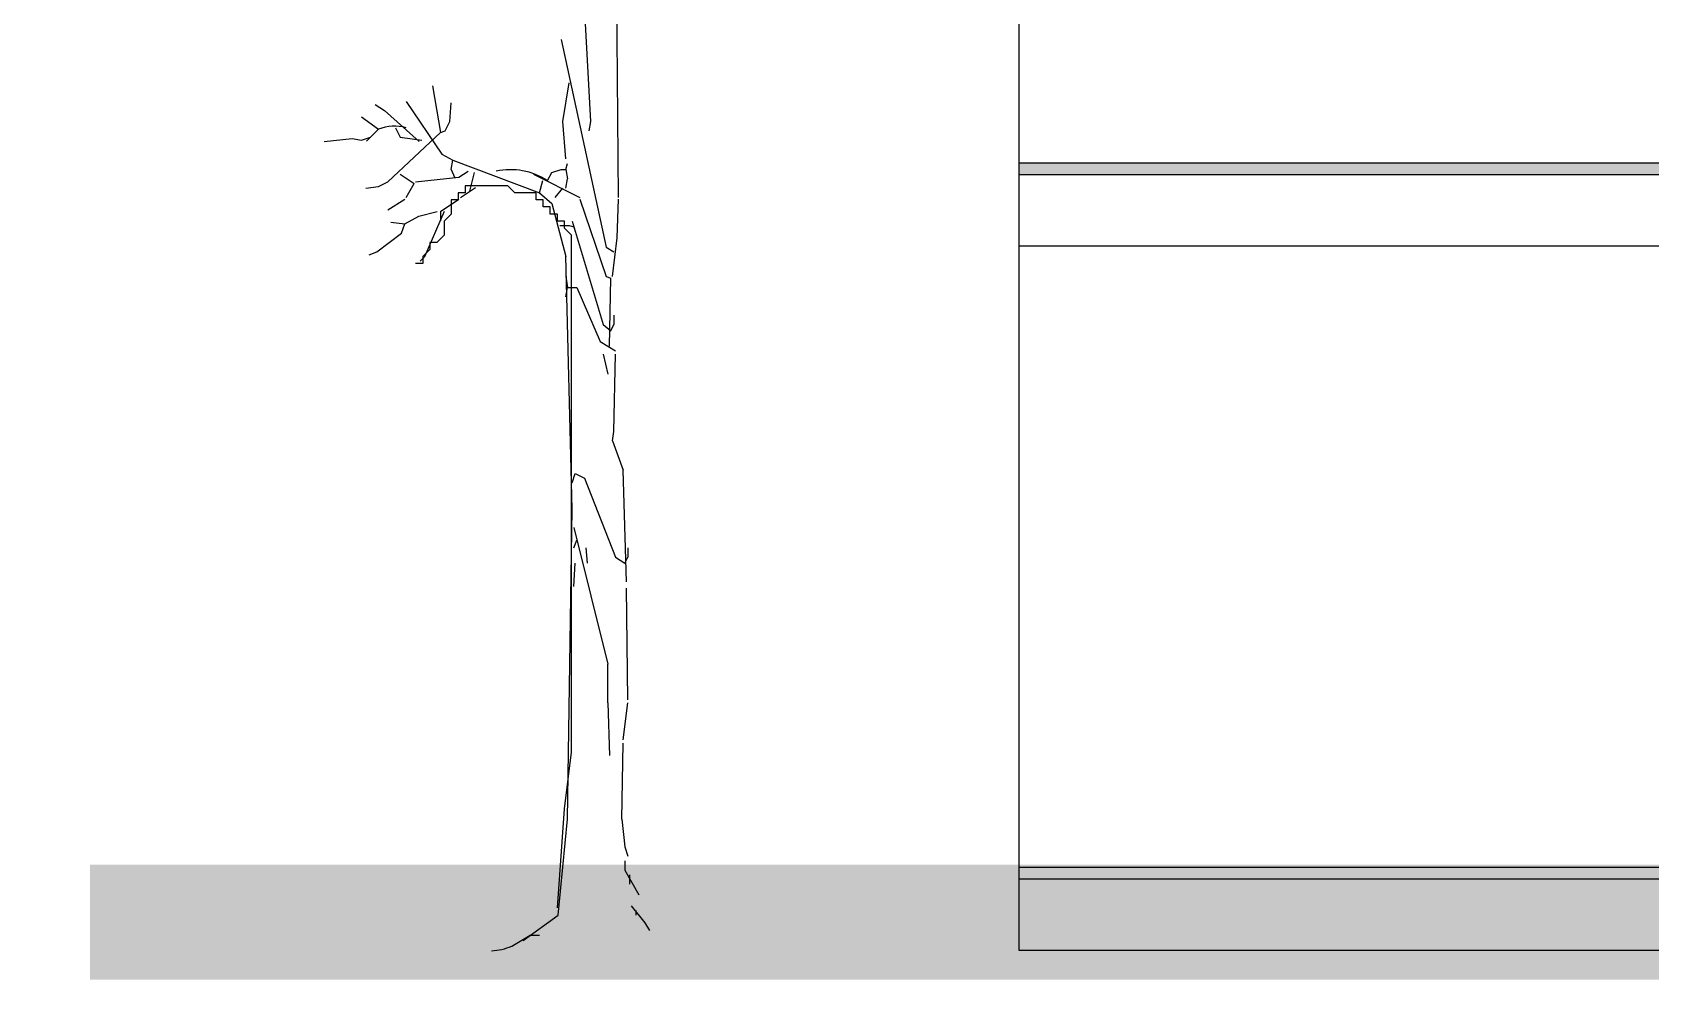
# Model space of a CAD drawing. Header units: millimetres. Extents: x 3669.6 to 3740.3, y 1535.4 to 1572.3.
# Drawn here: x 3669.59 to 3676.62, y 1535.39 to 1539.51 of the extents above; entities that cross this region are included whole.
import ezdxf

# ---------------------------------------------------------------- set-up
doc = ezdxf.new("R2010")
doc.units = ezdxf.units.MM
doc.layers.add('1', color=7, linetype='Continuous')

# ---------------------------------------------------------------- blocks, each defined once
blk = doc.blocks.new('T1')
at = {"color": 3, "linetype": 'Continuous'}
for p, q in [((-0.1867, 4.4147), (-0.2053, 6.384)), ((-0.3547, 4.872), (-0.392, 5.572)), ((-0.532, 5.3667), (-0.2613, 4.116)), ((-1.3067, 5.0867), (-1.26, 4.8067)), ((-0.5227, 4.872), (-0.4853, 5.1053)), ((-1.652, 4.9747), (-1.596, 4.9373)), ((-1.4653, 4.9933), (-1.2507, 4.676)), ((-1.204, 4.872), (-1.1947, 4.984)), ((-1.736, 4.9), (-1.6333, 4.8253)), ((-1.596, 4.9373), (-1.3874, 4.7519)), ((-1.736, 4.76), (-1.68, 4.7787)), ((-1.7047, 4.754), (-1.6333, 4.8253)), ((-1.5773, 4.508), (-1.26, 4.8067)), ((-1.5307, 4.8347), (-1.5027, 4.7787)), ((-1.5027, 4.7787), (-1.372, 4.76)), ((-1.26, 4.8067), (-1.232, 4.816)), ((-1.232, 4.816), (-1.204, 4.872)), ((-0.504, 4.648), (-0.5227, 4.872)), ((-0.364, 4.816), (-0.3547, 4.872)), ((-1.96, 4.7507), (-1.792, 4.7693)), ((-1.792, 4.7693), (-1.736, 4.76)), ((-1.2507, 4.676), (-1.1853, 4.6387)), ((-1.1947, 4.5827), (-1.1853, 4.6387)), ((-1.1947, 4.5827), (-1.176, 4.536)), ((-1.1853, 4.6387), (-0.6627, 4.4427)), ((-0.588, 4.564), (-0.532, 4.5827)), ((-0.532, 4.5827), (-0.504, 4.5827)), ((-0.504, 4.5827), (-0.4947, 4.62)), ((-0.504, 4.5827), (-0.4947, 4.5267)), ((-1.6333, 4.48), (-1.5773, 4.508)), ((-1.5027, 4.5547), (-1.4187, 4.4987)), ((-1.4653, 4.4147), (-1.4187, 4.4987)), ((-1.4093, 4.508), (-1.148, 4.536)), ((-1.148, 4.536), (-1.092, 4.5733)), ((-1.0827, 4.452), (-1.0547, 4.564)), ((-0.7, 4.5547), (-0.42, 4.4147)), ((-0.6627, 4.4427), (-0.644, 4.5173)), ((-0.616, 4.5173), (-0.588, 4.564)), ((-0.504, 4.4707), (-0.4947, 4.5267)), ((-1.708, 4.4707), (-1.6333, 4.48)), ((-1.5773, 4.34), (-1.4747, 4.4053)), ((-1.26, 4.3307), (-1.148, 4.4053)), ((-1.1387, 4.4147), (-1.0493, 4.4743)), ((-0.6627, 4.4427), (-0.588, 4.3773)), ((-0.5693, 4.4147), (-0.5227, 4.4707)), ((-0.42, 4.4053), (-0.2613, 3.9387)), ((-0.196, 4.172), (-0.1867, 4.4053)), ((-1.4747, 4.256), (-1.3907, 4.3027)), ((-1.3907, 4.3027), (-1.2787, 4.3307)), ((-1.3533, 4.06), (-1.235, 4.3321)), ((-1.26, 4.3307), (-1.26, 4.2747)), ((-0.588, 4.3773), (-0.504, 4.06)), ((-1.6427, 4.088), (-1.4933, 4.2)), ((-1.5587, 4.2653), (-1.4747, 4.256)), ((-1.4933, 4.2), (-1.4747, 4.256)), ((-0.5413, 4.2467), (-0.4853, 4.2467)), ((-0.4853, 4.2467), (-0.4573, 4.2373)), ((-0.4669, 4.2723), (-0.28, 3.6493)), ((-0.4573, 4.2373), (-0.448, 4.2093)), ((-0.2613, 4.116), (-0.2147, 4.088)), ((-0.224, 3.9387), (-0.196, 4.172)), ((-1.6893, 4.0693), (-1.6427, 4.088)), ((-1.3813, 4.032), (-1.3533, 4.06)), ((-0.4667, 2.5387), (-0.504, 4.06)), ((-0.504, 3.9387), (-0.4947, 3.8733)), ((-0.2613, 3.9387), (-0.2333, 3.9293)), ((-0.2427, 3.5187), (-0.2333, 3.9293)), ((-0.504, 3.8173), (-0.4947, 3.8733)), ((-0.4947, 3.8733), (-0.4387, 3.8733)), ((-0.4387, 3.8733), (-0.2987, 3.5467)), ((-0.2147, 3.7053), (-0.2147, 3.6493)), ((-0.28, 3.6493), (-0.2333, 3.612)), ((-0.2333, 3.612), (-0.2147, 3.6493)), ((-0.2987, 3.5467), (-0.2053, 3.4907)), ((-0.28, 3.472), (-0.252, 3.3507)), ((-0.2147, 3.0053), (-0.2053, 3.472)), ((-0.224, 2.9493), (-0.2147, 3.0053)), ((-0.224, 2.9493), (-0.1587, 2.772)), ((-0.4667, 2.6973), (-0.448, 2.7533)), ((-0.448, 2.7533), (-0.392, 2.7253)), ((-0.14, 2.1), (-0.1587, 2.772)), ((-0.392, 2.7253), (-0.2053, 2.2493)), ((-0.4947, 0.672), (-0.4667, 2.5387)), ((-0.4573, 2.4267), (-0.252, 1.6053)), ((-0.4573, 2.3053), (-0.4387, 2.352)), ((-0.3733, 2.212), (-0.3827, 2.3053)), ((-0.2053, 2.2493), (-0.1493, 2.212)), ((-0.1493, 2.212), (-0.1307, 2.2493)), ((-0.1307, 2.3053), (-0.1307, 2.2493)), ((-0.4573, 2.072), (-0.448, 2.212)), ((-0.1307, 1.3907), (-0.14, 2.0627)), ((-0.252, 1.372), (-0.252, 1.6053)), ((-0.252, 1.372), (-0.2427, 1.0547)), ((-0.1587, 1.148), (-0.1307, 1.372)), ((-0.168, 0.672), (-0.1587, 1.1293)), ((-0.5507, 0.0933), (-0.4947, 0.672)), ((-0.168, 0.672), (-0.1493, 0.504)), ((-0.1493, 0.504), (-0.1307, 0.448)), ((-0.1493, 0.42), (-0.1493, 0.364)), ((-0.1493, 0.364), (-0.0653, 0.2147)), ((-0.1213, 0.336), (-0.1213, 0.28)), ((-0.112, 0.1493), (-0.028, 0.0467)), ((-0.084, 0.1213), (-0.084, 0.0933)), ((-0.762, -0.0593), (-0.5507, 0.0933)), ((-0.028, 0.0467), (0, 0)), ((-0.8307, -0.0933), (-0.7187, -0.028)), ((-0.7187, -0.028), (-0.6627, -0.028))]:
    blk.add_line(p, q, dxfattribs=at)
at = {"color": 3}
for p, q in [((-0.8542, 4.4854), (-1.1102, 4.4854)), ((-1.1102, 4.4854), (-1.1102, 4.4428)), ((-0.8115, 4.4428), (-0.8542, 4.4854)), ((-1.1529, 4.4001), (-1.1956, 4.4001)), ((-1.1956, 4.4001), (-1.1956, 4.3149)), ((-1.1102, 4.4428), (-1.1529, 4.4428)), ((-1.1529, 4.4428), (-1.1529, 4.4001)), ((-0.6835, 4.4428), (-0.8115, 4.4428)), ((-0.6835, 4.4001), (-0.6835, 4.4428)), ((-0.6408, 4.4001), (-0.6835, 4.4001)), ((-0.6408, 4.3575), (-0.6408, 4.4001)), ((-1.1956, 4.3149), (-1.2383, 4.2722)), ((-0.5981, 4.3575), (-0.6408, 4.3575)), ((-0.5981, 4.3149), (-0.5981, 4.3575)), ((-0.5555, 4.3149), (-0.5981, 4.3149)), ((-0.5555, 4.2722), (-0.5555, 4.3149)), ((-1.2383, 4.2722), (-1.2383, 4.1869)), ((-0.5128, 4.2722), (-0.5555, 4.2722)), ((-0.5128, 4.2296), (-0.5128, 4.2722)), ((-0.4701, 4.1869), (-0.5128, 4.2296)), ((-1.3236, 4.1017), (-1.3663, 4.059)), ((-1.2809, 4.1443), (-1.3236, 4.1443)), ((-1.3236, 4.1443), (-1.3236, 4.1017)), ((-1.2383, 4.1869), (-1.2809, 4.1443)), ((-0.4701, 1.0744), (-0.4701, 4.1869)), ((-1.3663, 4.0164), (-1.409, 4.0164)), ((-1.3663, 4.059), (-1.3663, 4.0164)), ((-0.5128, 0.7333), (-0.4701, 1.0744)), ((-0.5555, 0.1364), (-0.5128, 0.7333))]:
    blk.add_line(p, q, dxfattribs=at)
at = {"color": 3, "linetype": 'Continuous'}
for centre, radius, start, end in [((-1.5357, 4.585), 0.2594, 74.25514, 112.1045), ((-0.84, 4.1603), 0.4215, 57.89379, 101.4965), ((-0.9683, 0.2263), 0.3481, 272.6897, 293.29941)]:
    blk.add_arc(centre, radius, start, end, dxfattribs=at)

msp = doc.modelspace()

# ---------------------------------------------------------------- hatches: boundary and pattern name
for points in [[(3679.0254, 1538.9403), (3673.8754, 1538.9403), (3673.8754, 1538.8903), (3679.0254, 1538.8903)], [(3679.0254, 1535.8803), (3673.8754, 1535.8803), (3673.8754, 1535.8303), (3679.0254, 1535.8303)]]:
    msp.add_hatch(color=256).paths.add_polyline_path(points)

# ---------------------------------------------------------------- linework, layer by layer
msp.add_line((3673.8754, 1542.3803), (3673.8754, 1535.5203))
at = {"const_width": 0.5}
msp.add_lwpolyline([(3669.8399, 1535.6425), (3706.3681, 1535.6425)], dxfattribs=at)
at = {"layer": '1'}
for p, q in [((3673.8754, 1538.9403), (3688.8754, 1538.9403)), ((3673.8754, 1538.8903), (3688.8754, 1538.8903)), ((3673.8754, 1538.5803), (3688.8754, 1538.5803)), ((3673.8754, 1535.8803), (3688.8754, 1535.8803)), ((3673.8754, 1535.8303), (3688.8754, 1535.8303)), ((3673.8754, 1535.5203), (3688.8754, 1535.5203))]:
    msp.add_line(p, q, dxfattribs=at)

# ---------------------------------------------------------------- block references
at = {"layer": '1', "xscale": 0.7214428481313488, "yscale": 0.7214428481313488, "zscale": 0.7214428481313488}
msp.add_blockref('T1', (3672.2715, 1535.6053), dxfattribs=at)

doc.saveas('drawing.dxf')
